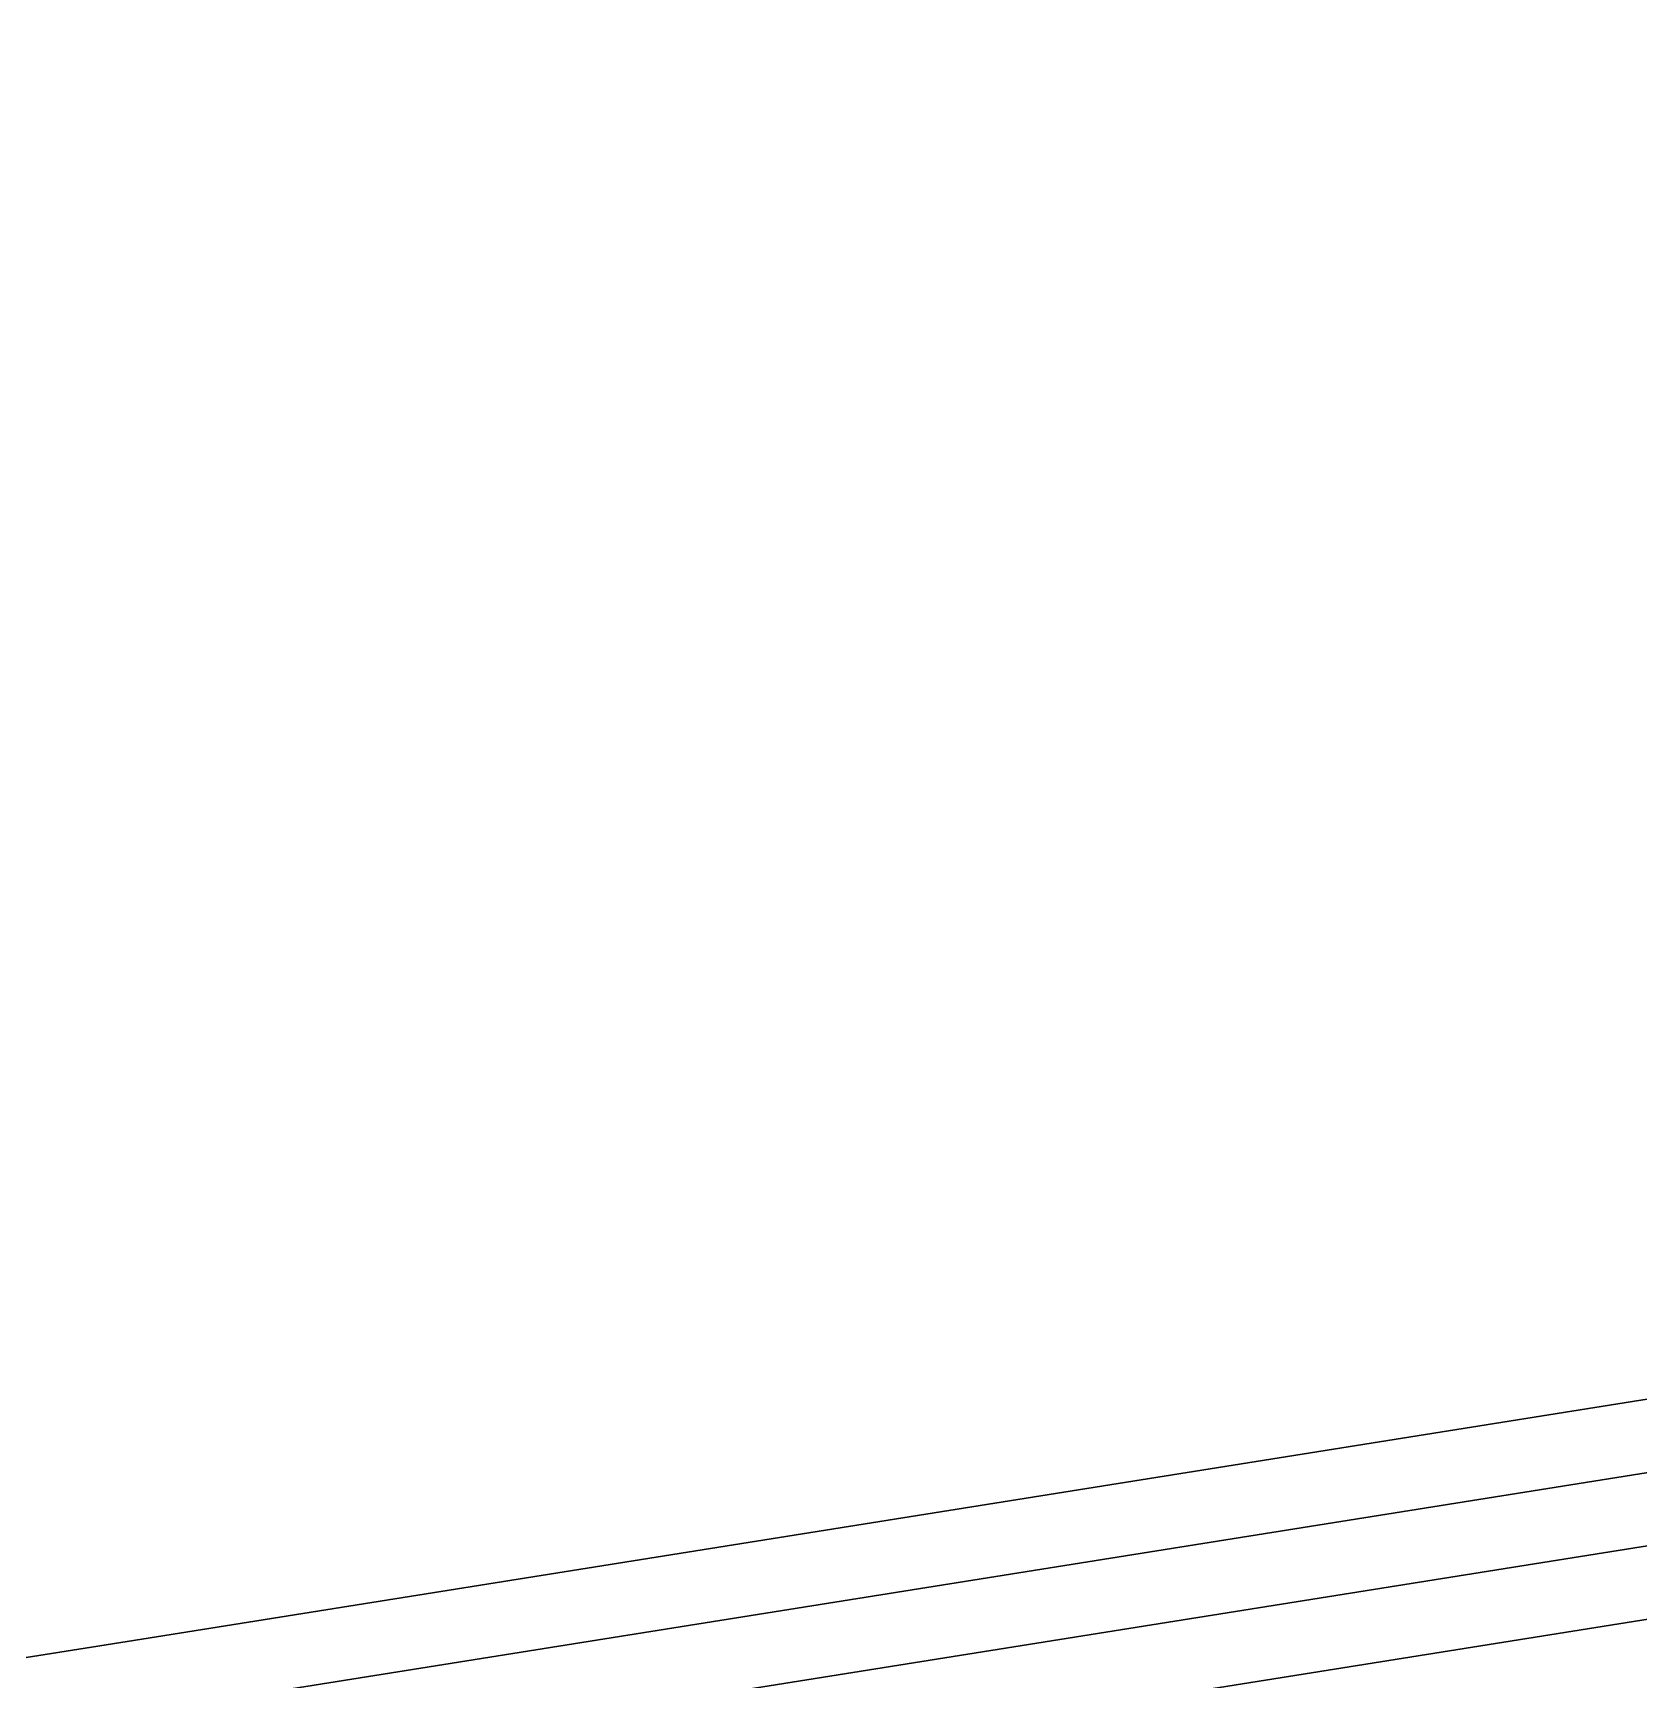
# Model space of a CAD drawing. Header units: metres. Extents: x 307927 to 319454, y 7427883 to 7434056.
# Drawn here: x 309786.4 to 309880.5, y 7432563.3 to 7432659.8 of the extents above; entities that cross this region are included whole.
import ezdxf

# ---------------------------------------------------------------- set-up
doc = ezdxf.new("R2010")
doc.units = ezdxf.units.M
doc.header["$LTSCALE"] = 10
doc.layers.get('0').update_dxf_attribs({"color": 255})
doc.layers.add('Jundiai - Layout MRS_v4_2013-mod$0$--Estudo MRS - Alternativa 1', color=2, linetype='Continuous', lineweight=30)
doc.layers.add('Jundiai - Layout MRS_v4_2013-mod$0$X-VIA-A-REMANEJAR', color=2, linetype='Continuous')

# ---------------------------------------------------------------- blocks, each defined once
blk = doc.blocks.new('ACAD_Jundiai-plataforma-acucar_Rn_2020 09 10 - GEOFERENCIADO')
at = {"layer": 'Jundiai - Layout MRS_v4_2013-mod$0$--Estudo MRS - Alternativa 1', "lineweight": 30}
for points in [[(310331.44, 7432647.218), (309794.333, 7432561.614), (309790.51, 7432561.005), (309786.69, 7432560.397), (309782.872, 7432559.791)], [(310273.944, 7432642.358), (309793.664, 7432565.811), (309789.842, 7432565.202), (309786.022, 7432564.594)]]:
    blk.add_lwpolyline(points, dxfattribs=at)
at = {"layer": 'Jundiai - Layout MRS_v4_2013-mod$0$X-VIA-A-REMANEJAR', "lineweight": 30}
for points in [[(310464.545, 7432659.825), (309795.671, 7432553.22), (309791.848, 7432552.611), (309788.026, 7432552.002), (309784.205, 7432551.396)], [(310373.975, 7432649.694), (309795.002, 7432557.417), (309791.179, 7432556.808), (309787.358, 7432556.2), (309783.538, 7432555.593)]]:
    blk.add_lwpolyline(points, dxfattribs=at)

msp = doc.modelspace()

# ---------------------------------------------------------------- block references
msp.add_blockref('ACAD_Jundiai-plataforma-acucar_Rn_2020 09 10 - GEOFERENCIADO', (0, 0))

doc.saveas('drawing.dxf')
